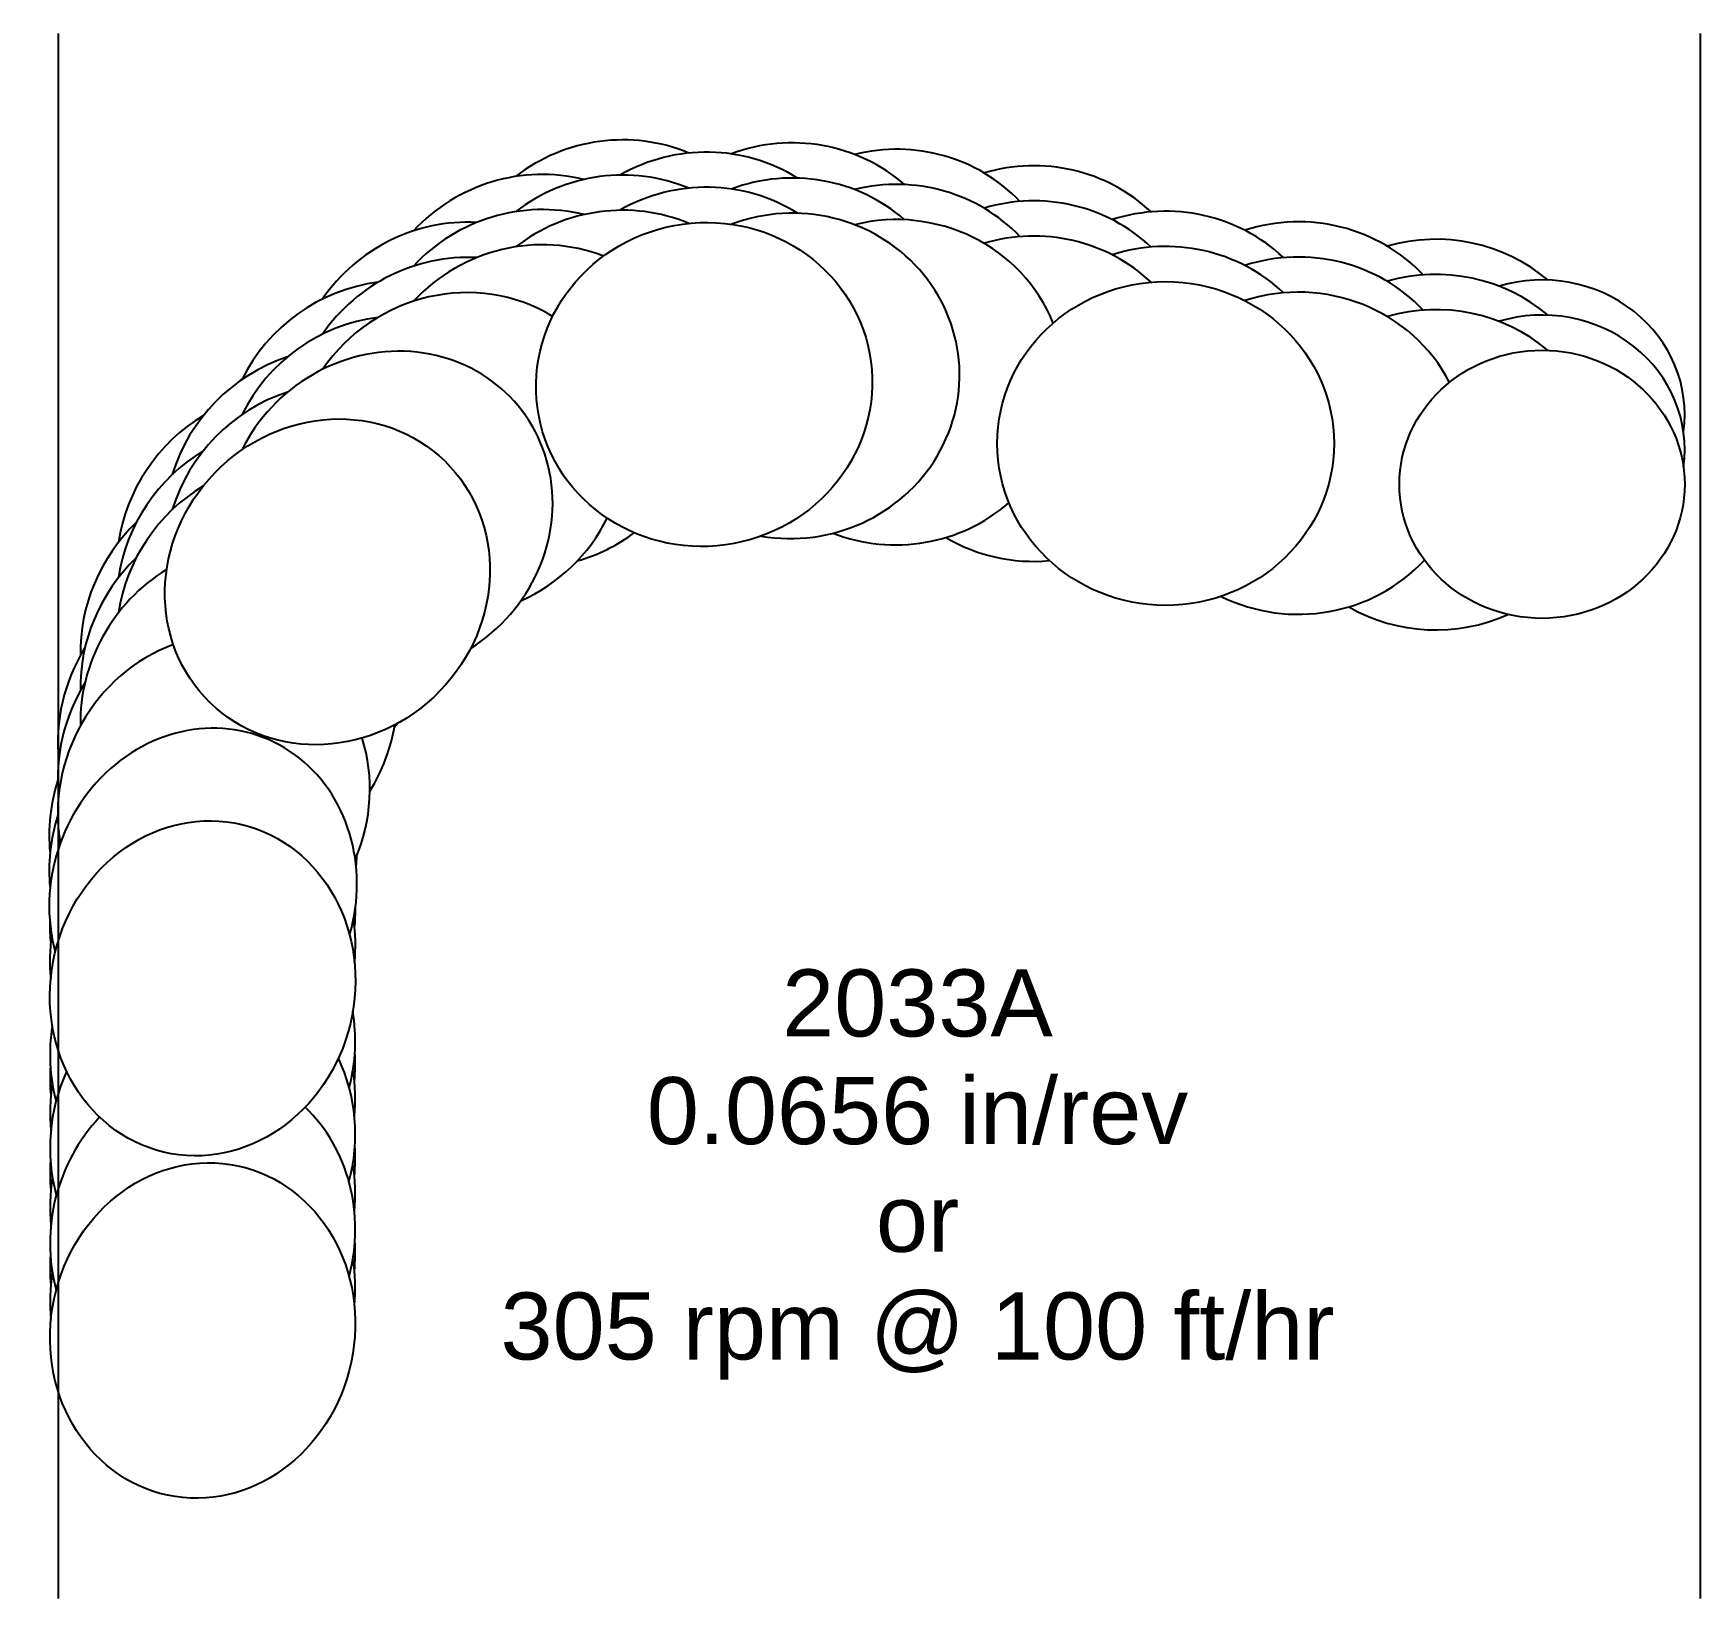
# Model space of a CAD drawing. Header units: inches. Extents: x -3.11 to 0, y -2.33 to 0.59.
import ezdxf
from ezdxf.enums import TextEntityAlignment as Align

# ---------------------------------------------------------------- set-up
doc = ezdxf.new("R2010")
doc.units = ezdxf.units.IN
doc.header["$MEASUREMENT"] = 0
for name, color, linetype in [('Blade_1', 30, 'Continuous'), ('Blade_2', 52, 'Continuous'), ('Blade_3', 92, 'Continuous'), ('Blade_4', 132, 'Continuous'), ('Blade_5', 152, 'Continuous'), ('Gage_Line', 7, 'Continuous')]:
    doc.layers.add(name, color=color, linetype=linetype)
doc.styles.get("Standard").update_dxf_attribs({"font": 'arial.ttf'})

msp = doc.modelspace()

# ---------------------------------------------------------------- linework, layer by layer
at = {"layer": 'Blade_1'}
for centre, major_axis, ratio, start_param, end_param in [((-1.8585, 0.0639), (0.3086, 0.0581), 0.960701, 7.085851, 8.199194), ((-1.8585, -0.0016), (0.3086, 0.0581), 0.960701, 7.085851, 8.199194), ((-0.9978, -0.0461), (0.314, 0), 0.961262, 7.077733, 8.177091), ((-0.9978, -0.1117), (0.314, 0), 0.961262, 7.077733, 8.177091), ((-0.2958, -0.1223), (0.266, 0), 0.939693, 6.151637, 8.160425), ((-0.2958, -0.1878), (0.266, 0), 0.939693, 6.151637, 8.160425), ((-2.5611, -0.3042), (0.2187, 0.2254), 0.930568, 7.337525, 8.3586), ((-2.5611, -0.3697), (0.2187, 0.2254), 0.930568, 7.337525, 8.3586), ((-2.7938, -1.062), (0.0728, 0.3054), 0.902033, 4.865594, 4.987984), ((-2.7938, -1.062), (0.0728, 0.3054), 0.902033, 8.087453, 8.217691), ((-2.7938, -1.1276), (0.0728, 0.3054), 0.902033, 4.865594, 5.129705), ((-2.7938, -1.1276), (0.0728, 0.3054), 0.902033, 7.95864, 8.217691)]:
    msp.add_ellipse(centre, major_axis=major_axis, ratio=ratio, start_param=start_param, end_param=end_param, dxfattribs=at)
for centre, major_axis, ratio in [((-1.8585, -0.0672), (0.3086, 0.0581), 0.960701), ((-0.9978, -0.1773), (0.314, 0), 0.961262), ((-0.2958, -0.2534), (0.266, 0), 0.939693), ((-2.5611, -0.4353), (0.2187, 0.2254), 0.930568), ((-2.7938, -1.1932), (0.0728, 0.3054), 0.902033)]:
    msp.add_ellipse(centre, major_axis=major_axis, ratio=ratio, dxfattribs=at)
at = {"layer": 'Blade_2'}
for centre, major_axis, ratio, start_param, end_param in [((-1.696, 0.0799), (0.3127, 0.0285), 0.965657, 7.027384, 8.129939), ((-1.696, 0.0144), (0.3127, 0.0285), 0.965657, 7.027384, 8.129939), ((-1.696, -0.0512), (0.3127, 0.0285), 0.965657, 4.444258, 8.129939), ((-2.4471, -0.1765), (0.2425, 0.1994), 0.937207, 7.261358, 8.30317), ((-2.4471, -0.242), (0.2425, 0.1994), 0.937207, 7.261358, 8.30317), ((-2.4471, -0.3076), (0.2425, 0.1994), 0.937207, 4.578494, 8.30317), ((-2.793, -1.0188), (0.1071, 0.2952), 0.902055, 4.784853, 8.518427), ((-2.793, -0.8877), (0.1071, 0.2952), 0.902055, 7.901167, 8.342446), ((-2.793, -0.9532), (0.1071, 0.2952), 0.902055, 7.901167, 8.342446), ((-2.793, -0.9532), (0.1071, 0.2952), 0.902055, 4.98886, 5.050785), ((-2.7938, -1.7002), (0.0654, 0.3071), 0.902033, 4.838928, 5.016192), ((-2.7938, -1.7002), (0.0654, 0.3071), 0.902033, 1.730313, 1.907589), ((-2.7938, -1.7657), (0.0654, 0.3071), 0.902033, 4.838928, 5.121971), ((-2.7938, -1.7657), (0.0654, 0.3071), 0.902033, 1.624533, 1.907589)]:
    msp.add_ellipse(centre, major_axis=major_axis, ratio=ratio, start_param=start_param, end_param=end_param, dxfattribs=at)
msp.add_ellipse((-2.7938, -1.8313), major_axis=(0.0654, 0.3071), ratio=0.902033, dxfattribs=at)
at = {"layer": 'Blade_3'}
for centre, major_axis, ratio, start_param, end_param in [((-1.5004, 0.0681), (0.3137, 0.0127), 0.965873, 6.988189, 8.064723), ((-1.5004, 0.0025), (0.3137, 0.0127), 0.965873, 6.988189, 8.064723), ((-1.5004, -0.0631), (0.3137, 0.0127), 0.965873, 6.61366, 8.064723), ((-0.7504, -0.0643), (0.314, 0), 0.956305, 7.018397, 8.177884), ((-2.3164, -0.0663), (0.2638, 0.1703), 0.943576, 7.198017, 8.271579), ((-0.7504, -0.1299), (0.314, 0), 0.956305, 7.018397, 8.177884), ((-2.3164, -0.1319), (0.2638, 0.1703), 0.943576, 7.198017, 8.271579), ((-2.3164, -0.1975), (0.2638, 0.1703), 0.943576, 6.703511, 8.271579), ((-0.7504, -0.1955), (0.314, 0), 0.956305, 6.739071, 8.177884), ((-1.5004, -0.0631), (0.3137, 0.0127), 0.965873, 4.288775, 5.407433), ((-2.3164, -0.1975), (0.2638, 0.1703), 0.943576, 4.551016, 5.277459), ((-0.7504, -0.1955), (0.314, 0), 0.956305, 4.235859, 5.558378), ((-2.773, -0.844), (0.1352, 0.2834), 0.909414, 7.028042, 8.518975), ((-2.773, -0.7128), (0.1352, 0.2834), 0.909414, 7.736794, 8.443583), ((-2.773, -0.7784), (0.1352, 0.2834), 0.909414, 7.736794, 8.443583), ((-2.773, -0.844), (0.1352, 0.2834), 0.909414, 4.760176, 5.511566), ((-2.7938, -1.6552), (0.0653, 0.3071), 0.90203, 4.658214, 5.778354), ((-2.7938, -1.6552), (0.0653, 0.3071), 0.90203, 7.255648, 8.37133), ((-2.7938, -1.524), (0.0653, 0.3071), 0.90203, 4.838842, 5.017486), ((-2.7938, -1.524), (0.0653, 0.3071), 0.90203, 8.012058, 8.190688), ((-2.7938, -1.5896), (0.0653, 0.3071), 0.90203, 4.838842, 5.123341), ((-2.7938, -1.5896), (0.0653, 0.3071), 0.90203, 7.906203, 8.190688)]:
    msp.add_ellipse(centre, major_axis=major_axis, ratio=ratio, start_param=start_param, end_param=end_param, dxfattribs=at)
at = {"layer": 'Blade_4'}
for centre, major_axis, ratio, start_param, end_param in [((-2.1723, 0.0234), (0.284, 0.1339), 0.949636, 7.141627, 8.256461), ((-1.244, 0.0374), (0.314, 0), 0.965926, 7.081373, 8.153114), ((-1.244, -0.0282), (0.314, 0), 0.965926, 7.081373, 8.153114), ((-2.1723, -0.0422), (0.284, 0.1339), 0.949636, 7.141627, 8.256461), ((-2.1723, -0.1078), (0.284, 0.1339), 0.949636, 7.015646, 8.256461), ((-1.244, -0.0938), (0.314, 0), 0.965926, 7.081373, 8.153114), ((-0.494, -0.0951), (0.314, 0), 0.951057, 7.124384, 8.147117), ((-0.494, -0.1607), (0.314, 0), 0.951057, 7.124384, 8.147117), ((-0.494, -0.2263), (0.314, 0), 0.951057, 7.124384, 8.147117), ((-2.7265, -0.5426), (0.1662, 0.2664), 0.916637, 7.584661, 8.47112), ((-2.1723, -0.1078), (0.284, 0.1339), 0.949636, 4.541827, 4.921764), ((-1.244, -0.0938), (0.314, 0), 0.965926, 4.164127, 4.806477), ((-2.7265, -0.6081), (0.1662, 0.2664), 0.916637, 7.584661, 8.47112), ((-2.7265, -0.6737), (0.1662, 0.2664), 0.916637, 7.352435, 8.47112), ((-0.494, -0.2263), (0.314, 0), 0.951057, 4.169287, 5.155233), ((-2.7265, -0.6737), (0.1662, 0.2664), 0.916637, 4.714214, 5.140138), ((-2.7938, -1.4781), (0.0654, 0.3071), 0.902033, 4.656744, 5.418875), ((-2.7938, -1.3469), (0.0654, 0.3071), 0.902033, 4.838928, 5.013229), ((-2.7938, -1.4781), (0.0654, 0.3071), 0.902033, 7.615293, 8.372946), ((-2.7938, -1.3469), (0.0654, 0.3071), 0.902033, 8.016474, 8.190775), ((-2.7938, -1.4125), (0.0654, 0.3071), 0.902033, 4.838928, 5.118998), ((-2.7938, -1.4125), (0.0654, 0.3071), 0.902033, 7.910705, 8.190775)]:
    msp.add_ellipse(centre, major_axis=major_axis, ratio=ratio, start_param=start_param, end_param=end_param, dxfattribs=at)
at = {"layer": 'Blade_5'}
for centre, major_axis, ratio, start_param, end_param in [((-2.0185, 0.0875), (0.2985, 0.0973), 0.955359, 7.118866, 8.211564), ((-2.0185, 0.0219), (0.2985, 0.0973), 0.955359, 7.118866, 8.211564), ((-2.0185, -0.0437), (0.2985, 0.0973), 0.955359, 7.118866, 8.211564), ((-2.6551, -0.3847), (0.193, 0.2477), 0.923699, 7.460002, 8.403001), ((-2.6551, -0.4503), (0.193, 0.2477), 0.923699, 7.460002, 8.403001), ((-2.6551, -0.5159), (0.193, 0.2477), 0.923699, 7.460002, 8.403001), ((-2.6551, -0.5159), (0.193, 0.2477), 0.923699, 4.663243, 4.692834), ((-2.7938, -1.3037), (0.0654, 0.3071), 0.902033, 4.661318, 5.121035), ((-2.7938, -1.3037), (0.0654, 0.3071), 0.902033, 7.913205, 8.368385)]:
    msp.add_ellipse(centre, major_axis=major_axis, ratio=ratio, start_param=start_param, end_param=end_param, dxfattribs=at)
at = {"layer": 'Gage_Line'}
for p, q in [((-3.0625, -2.3313), (-3.0625, 0.5875)), ((0, -2.3313), (0, 0.5875))]:
    msp.add_line(p, q, dxfattribs=at)

# ---------------------------------------------------------------- texts
for s, p in [('2033A', (-1.4606, -1.2205)), ('0.0656 in/rev', (-1.4606, -1.4213)), ('or', (-1.4606, -1.6221)), ('305 rpm @ 100 ft/hr', (-1.4606, -1.8229))]:
    msp.add_text(s, height=0.125, dxfattribs=at).set_placement(p, align=Align.MIDDLE_CENTER)

doc.saveas('drawing.dxf')
